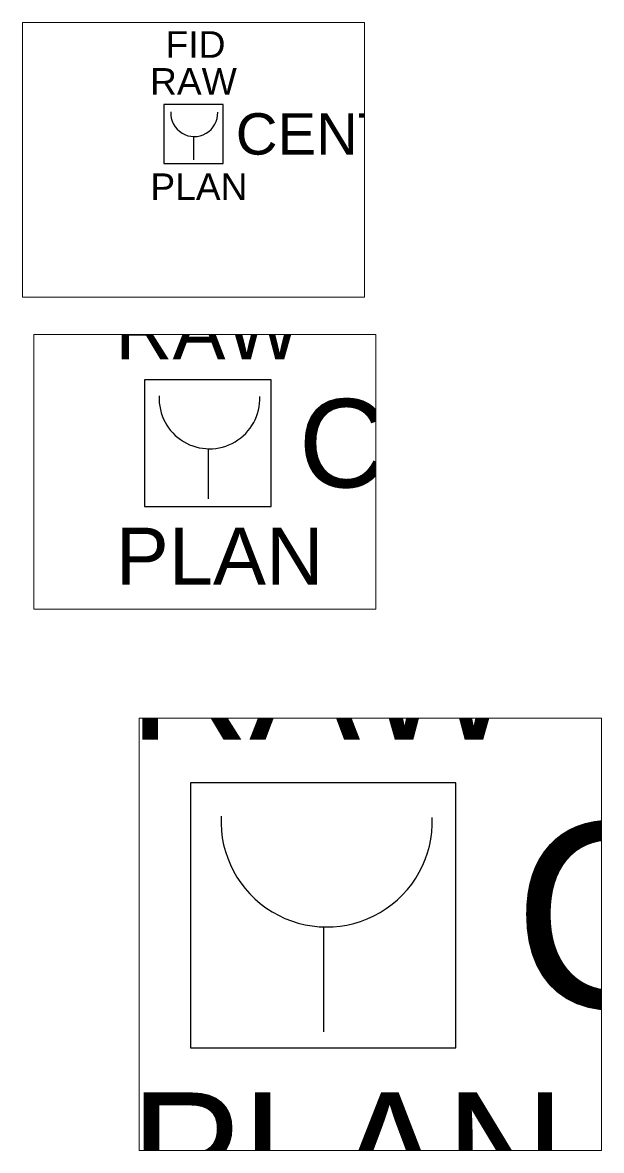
# Paper-space layout 'Layout1' of a CAD drawing. Header units: millimetres. Extents: x 0.7 to 23.4, y 7.1 to 51.3.
# The model-space entities are those that its viewports show. They can reach past a viewport. Long polylines and large blocks are cut down to what shows.
import ezdxf
from ezdxf.enums import TextEntityAlignment as Align

# ---------------------------------------------------------------- set-up
doc = ezdxf.new("R2010")
doc.units = ezdxf.units.MM
doc.header["$LTSCALE"] = 0.25
doc.styles.add('opis_czujki', font='arial.ttf')
doc.styles.add('opis_czujki_2', font='arial.ttf')

msp = doc.modelspace()

# ---------------------------------------------------------------- linework, layer by layer
msp.add_line((0.6, -17.6), (0.6, -175.7))
msp.add_lwpolyline([(-200, -200), (200, -200), (200, 200), (-200, 200)], close=True)
msp.add_arc((5.3, 141.7), 159.4, 177.2727, 2.0078)

# ---------------------------------------------------------------- texts
at = {"style": 'opis_czujki_2', "flags": 9}
for tag, p in [('FID', (14.3, 604.9)), ('RAW', (0, 354.9))]:
    msp.add_attdef(tag, text='XX', height=180, dxfattribs=at).set_placement(p, align=Align.MIDDLE_CENTER)
at = {"style": 'opis_czujki', "flags": 8}
msp.add_attdef('CENTRALA', text='xx', height=280, dxfattribs=at).set_placement((286.3, 0), align=Align.MIDDLE_LEFT)
at = {"style": 'opis_czujki_2', "flags": 9}
msp.add_attdef('PLAN', (-291.3, -447.3), 'xx', height=180, dxfattribs=at)

psp = doc.layouts.get("Layout1")

# ---------------------------------------------------------------- viewports
at = {"layer": '0', "color": 6}
psp.add_viewport(center=(7.441, 45.933), size=(13.419, 10.76441), view_center_point=(1.128, -174.851), view_height=1855.9322, dxfattribs=at)
for center, size, view_center_point, view_height, status in [((7.883, 33.694), (13.419, 10.76441), (-9.404, -90.589), 868.09732, 3), ((14.371, 15.557), (18.137, 16.95763), (71.044, -28.664), 652.21643, 4)]:
    psp.add_viewport(center=center, size=size, view_center_point=view_center_point, view_height=view_height, status=status, dxfattribs=at)

doc.saveas('drawing.dxf')
